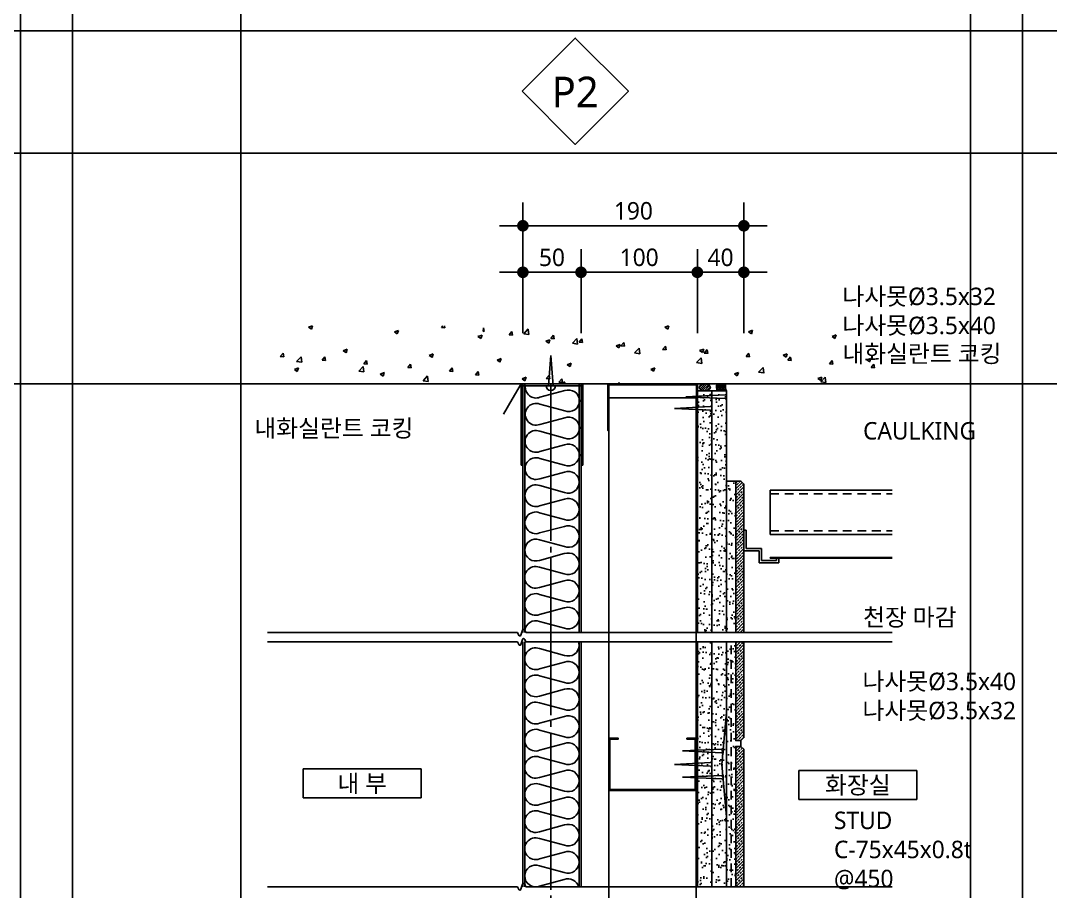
# Model space of a CAD drawing. Header units: millimetres. Extents: x 150 to 8166, y -2863 to -229.
# Drawn here: x 1090 to 1975, y -2289 to -1540 of the extents above; entities that cross this region are included whole.
import ezdxf
from ezdxf.enums import TextEntityAlignment as Align

# ---------------------------------------------------------------- set-up
doc = ezdxf.new("R2010")
doc.units = ezdxf.units.MM
doc.header["$LTSCALE"] = 5
doc.header["$MEASUREMENT"] = 0
doc.header["$PDMODE"] = 3
doc.header["$PDSIZE"] = 100
doc.linetypes.add('C301', pattern=[30, 27, -1, 1, -1])
doc.linetypes.add('HID', pattern=[2.5, 1.5, -1])
doc.layers.get('0').update_dxf_attribs({"linetype": 'CONTINUOUS'})
doc.layers.get('Defpoints').update_dxf_attribs({"color": 137, "linetype": 'CONTINUOUS'})
for name, color, linetype in [('01-CEN', 1, 'C301'), ('01CONC', 2, 'CONTINUOUS'), ('01HAT', 8, 'CONTINUOUS'), ('01TEX', 3, 'CONTINUOUS'), ('01단열재', 55, 'CONTINUOUS'), ('01석고보드', 73, 'CONTINUOUS'), ('01액체방수', 4, 'CONTINUOUS'), ('01외벽패널', 3, 'CONTINUOUS'), ('01하지철물', 8, 'CONTINUOUS'), ('02DIM', 7, 'CONTINUOUS'), ('03벽체부호', 6, 'CONTINUOUS'), ('2', 2, 'CONTINUOUS'), ('3', 3, 'CONTINUOUS'), ('5', 5, 'CONTINUOUS'), ('6', 6, 'CONTINUOUS'), ('7', 7, 'CONTINUOUS'), ('8', 8, 'CONTINUOUS'), ('SYM-LEAD', 6, 'CONTINUOUS'), ('TEXT', 3, 'CONTINUOUS'), ('TEXT-NOTE', 6, 'CONTINUOUS')]:
    doc.layers.add(name, color=color, linetype=linetype)
doc.layers.add('02Waste', color=171, linetype='CONTINUOUS', plot=False)
doc.styles.add('GAUN', font='malgun.ttf', dxfattribs={"height": 375})
doc.styles.add('맑은고딕', font='malgun.ttf')
doc.styles.add('스타일1', font='malgun.ttf')
doc.dimstyles.new('GAUN-10', dxfattribs={"dimscale": 10, "dimtxt": 1.5, "dimasz": 1, "dimexe": 2, "dimexo": 3, "dimgap": 0.5, "dimtad": 1, "dimdec": 0, "dimzin": 1, "dimdsep": 46, "dimlunit": 6, "dimtxsty": '맑은고딕', "dimblk": 'CJDOT', "dimcen": 0.09, "dimdle": 1, "dimclrd": 256, "dimclre": 256, "dimclrt": 3, "dimadec": 0, "dimazin": 0, "dimtfac": 1, "dimtdec": 0, "dimtix": 1, "dimtmove": 2, "dimatfit": 3, "dimldrblk": 'CJDOT', "dimfxl": 1, "dimtolj": 1, "dimtzin": 1, "dimarcsym": 0})
pattern_1 = [(45, (-606496.268, 143892.8404), (-2.65165043, 2.65165043), []), (45, (-606493.6163, 143892.8404), (-2.65165043, 2.65165043), [1.875, -0.9375])]

# ---------------------------------------------------------------- blocks, each defined once
blk = doc.blocks.new('CJDOT')
blk.add_line((-2, 0), (2, 0))
at = {"const_width": 0.5}
blk.add_lwpolyline([(-0.25, 0, 1), (0.25, 0, 1)], format="xyb", close=True, dxfattribs=at)
blk = doc.blocks.new('*D46')
at = {"layer": '02DIM', "lineweight": -2, "transparency": 16777216}
for p, q in [((1571.54, -1808.72), (1571.54, -1736.22)), ((1671.54, -1808.72), (1671.54, -1736.22)), ((1661.54, -1756.22), (1581.54, -1756.22))]:
    blk.add_line(p, q, dxfattribs=at)
at = {"layer": 'Defpoints', "color": 0, "transparency": 16777216}
for p in [(1571.54, -1756.22), (1571.54, -1838.72), (1671.54, -1838.72)]:
    blk.add_point(p, dxfattribs=at)
at = {"layer": '02DIM', "lineweight": -2, "transparency": 16777216, "xscale": 10, "yscale": 10, "zscale": 10, "rotation": 180}
blk.add_blockref('CJDOT', (1571.54, -1756.22), dxfattribs=at)
at = {"layer": '02DIM', "lineweight": -2, "transparency": 16777216, "xscale": 10, "yscale": 10, "zscale": 10}
blk.add_blockref('CJDOT', (1671.54, -1756.22), dxfattribs=at)
at = {"layer": '02DIM', "color": 3, "transparency": 16777216, "insert": (1621.54, -1743.43), "char_height": 15, "attachment_point": 5, "style": '맑은고딕'}
blk.add_mtext('\\A1;100', dxfattribs=at)
blk = doc.blocks.new('*D47')
at = {"layer": '02DIM', "lineweight": -2, "transparency": 16777216}
for p, q in [((1521.54, -1808.72), (1521.54, -1696.22)), ((1711.54, -1808.72), (1711.54, -1696.22)), ((1701.54, -1716.22), (1531.54, -1716.22))]:
    blk.add_line(p, q, dxfattribs=at)
at = {"layer": 'Defpoints', "color": 0, "transparency": 16777216}
for p in [(1521.54, -1716.22), (1521.54, -1838.72), (1711.54, -1838.72)]:
    blk.add_point(p, dxfattribs=at)
at = {"layer": '02DIM', "lineweight": -2, "transparency": 16777216, "xscale": 10, "yscale": 10, "zscale": 10, "rotation": 180}
blk.add_blockref('CJDOT', (1521.54, -1716.22), dxfattribs=at)
at = {"layer": '02DIM', "lineweight": -2, "transparency": 16777216, "xscale": 10, "yscale": 10, "zscale": 10}
blk.add_blockref('CJDOT', (1711.54, -1716.22), dxfattribs=at)
at = {"layer": '02DIM', "color": 3, "transparency": 16777216, "insert": (1616.54, -1703.43), "char_height": 15, "attachment_point": 5, "style": '맑은고딕'}
blk.add_mtext('\\A1;190', dxfattribs=at)
blk = doc.blocks.new('room-1')
at = {"layer": 'TEXT-NOTE', "color": 6}
for p, q in [((0, 5), (20.29, 5)), ((0, 0), (0, 5)), ((20.29, 5), (20.29, 0)), ((20.29, 0), (0, 0))]:
    blk.add_line(p, q, dxfattribs=at)
at = {"layer": 'TEXT-NOTE', "color": 3, "style": '스타일1'}
blk.add_attdef('실명', text='', height=3, dxfattribs=at).set_placement((10.15, 2.59), align=Align.MIDDLE)
blk = doc.blocks.new('*D48')
at = {"layer": '02DIM', "lineweight": -2, "transparency": 16777216}
for p, q in [((1521.54, -1808.72), (1521.54, -1736.22)), ((1571.54, -1808.72), (1571.54, -1736.22)), ((1531.54, -1756.22), (1561.54, -1756.22))]:
    blk.add_line(p, q, dxfattribs=at)
at = {"layer": 'Defpoints', "color": 0, "transparency": 16777216}
for p in [(1571.54, -1756.22), (1521.54, -1838.72), (1571.54, -1838.72)]:
    blk.add_point(p, dxfattribs=at)
at = {"layer": '02DIM', "lineweight": -2, "transparency": 16777216, "xscale": 10, "yscale": 10, "zscale": 10, "rotation": 180}
blk.add_blockref('CJDOT', (1521.54, -1756.22), dxfattribs=at)
at = {"layer": '02DIM', "lineweight": -2, "transparency": 16777216, "xscale": 10, "yscale": 10, "zscale": 10}
blk.add_blockref('CJDOT', (1571.54, -1756.22), dxfattribs=at)
at = {"layer": '02DIM', "color": 3, "transparency": 16777216, "insert": (1546.54, -1743.47), "char_height": 15, "attachment_point": 5, "style": '맑은고딕'}
blk.add_mtext('\\A1;50', dxfattribs=at)
blk = doc.blocks.new('*D49')
at = {"layer": '02DIM', "lineweight": -2, "transparency": 16777216}
for p, q in [((1671.54, -1808.72), (1671.54, -1736.22)), ((1711.54, -1808.72), (1711.54, -1736.22)), ((1701.54, -1756.22), (1681.54, -1756.22))]:
    blk.add_line(p, q, dxfattribs=at)
at = {"layer": 'Defpoints', "color": 0, "transparency": 16777216}
for p in [(1671.54, -1756.22), (1671.54, -1838.72), (1711.54, -1838.72)]:
    blk.add_point(p, dxfattribs=at)
at = {"layer": '02DIM', "lineweight": -2, "transparency": 16777216, "xscale": 10, "yscale": 10, "zscale": 10, "rotation": 180}
blk.add_blockref('CJDOT', (1671.54, -1756.22), dxfattribs=at)
at = {"layer": '02DIM', "lineweight": -2, "transparency": 16777216, "xscale": 10, "yscale": 10, "zscale": 10}
blk.add_blockref('CJDOT', (1711.54, -1756.22), dxfattribs=at)
at = {"layer": '02DIM', "color": 3, "transparency": 16777216, "insert": (1691.54, -1743.47), "char_height": 15, "attachment_point": 5, "style": '맑은고딕'}
blk.add_mtext('\\A1;40', dxfattribs=at)

msp = doc.modelspace()

# ---------------------------------------------------------------- hatches: boundary and pattern name
at = {"layer": '01HAT'}
h = msp.add_hatch(dxfattribs=at)
h.set_pattern_fill('AR-SAND', color=256, scale=5, style=0)
h.set_pattern_definition([(142.5, (30759.28, 8896.817), (0.3149668, 9.6341188), [0, -7.6, 0, -8.5, 0, -8.125]), (172.5, (30759.28, 8896.817), (-8.8488835, 14.1107303), [0, -4.1, 0, -6.85, 0, -2.625]), (212.5, (30765.43, 8896.817), (-15.5707093, 0.0282953), [0, -2.5, 0, -9, 0, -11.75]), (222.5, (30765.43, 8896.817), (-15.030633, 4.388378), [0, -1.25, 0, -5.9, 0, -6.75])])
h.paths.add_polyline_path([(1696.54, -2066.16), (1671.54, -2066.16), (1671.54, -1858.23), (1696.54, -1858.23)])
h = msp.add_hatch(dxfattribs=at)
h.set_pattern_fill('AR-SAND', color=256, scale=5, style=0)
h.set_pattern_definition([(37.5, (-594.382, -4285.403), (-0.314967, 9.634119), [0, -7.6, 0, -8.5, 0, -8.125]), (7.5, (-594.382, -4285.403), (8.848884, 14.11073), [0, -4.1, 0, -6.85, 0, -2.625]), (327.5, (-600.532, -4285.403), (15.57071, 0.028295), [0, -2.5, 0, -9, 0, -11.75]), (317.5, (-600.532, -4285.403), (15.030633, 4.38838), [0, -1.25, 0, -5.9, 0, -6.75])])
h.paths.add_polyline_path([(1696.54, -2284.75), (1704.53, -2284.74), (1704.53, -2163.96), (1709.03, -2163.96), (1709.03, -2158.96), (1704.53, -2158.96), (1704.53, -2074.21), (1696.54, -2074.21)])
h.paths.add_polyline_path([(1696.54, -2066.21), (1704.54, -2066.21), (1704.54, -1935.83), (1696.54, -1935.83)])
h = msp.add_hatch(dxfattribs=at)
h.set_pattern_fill('ANSI33', color=256, scale=15, style=0)
h.set_pattern_definition([(45, (-606496.257, 143842.884), (-2.65165043, 2.65165043), []), (45, (-606493.605, 143842.884), (-2.65165043, 2.65165043), [1.875, -0.9375])])
h.paths.add_polyline_path([(1704.54, -2066.2), (1711.54, -2066.2), (1711.54, -1938.33), (1709.04, -1935.83), (1704.54, -1935.83)])
h = msp.add_hatch(dxfattribs=at)
h.set_pattern_fill('AR-SAND', color=256, scale=5, style=0)
h.set_pattern_definition([(142.5, (30966.754, 7602.092), (0.3149668, 9.6341188), [0, -7.6, 0, -8.5, 0, -8.125]), (172.5, (30966.754, 7602.092), (-8.8488835, 14.1107303), [0, -4.1, 0, -6.85, 0, -2.625]), (212.5, (30972.904, 7602.092), (-15.5707093, 0.0282953), [0, -2.5, 0, -9, 0, -11.75]), (222.5, (30972.904, 7602.092), (-15.030633, 4.388378), [0, -1.25, 0, -5.9, 0, -6.75])])
h.paths.add_polyline_path([(1671.54, -2074.16), (1696.54, -2074.16), (1696.54, -2284.7), (1671.54, -2284.7)])
h = msp.add_hatch(dxfattribs=at)
h.set_pattern_fill('ANSI33', color=256, scale=15, style=0)
h.set_pattern_definition(pattern_1)
h.paths.add_polyline_path([(1704.53, -2158.96), (1709.03, -2158.96), (1711.53, -2156.46), (1711.53, -2074.23), (1704.53, -2074.23)])
h = msp.add_hatch(dxfattribs=at)
h.set_pattern_fill('ANSI33', color=256, scale=15, style=0)
h.set_pattern_definition(pattern_1)
h.paths.add_polyline_path([(1711.53, -2166.46), (1709.03, -2163.96), (1704.53, -2163.96), (1704.53, -2284.77), (1711.53, -2284.77)])
at = {"layer": '8'}
h = msp.add_hatch(dxfattribs=at)
h.set_pattern_fill('ANSI31', color=256, scale=10, style=0)
h.set_pattern_definition([(225, (29305.4512, -13331.5565), (0.883883476, -0.883883476), [])])
edge = h.paths.add_edge_path()
edge.add_ellipse((1678.01, -1855.23), major_axis=(-4.77, 0), ratio=0.629285, start_angle=0, end_angle=360)

# ---------------------------------------------------------------- linework, layer by layer
at = {"layer": '01-CEN'}
msp.add_line((1545.54, -1852.23), (1545.54, -2602.45), dxfattribs=at)
at = {"layer": '01CONC'}
msp.add_line((1839.04, -1852.23), (1302.04, -1852.23), dxfattribs=at)
at = {"layer": '01HAT'}
for p, q in [((1337.23, -1803.54), (1340.64, -1802.23)), ((1337.23, -1803.54), (1339.72, -1805.22)), ((1339.71, -1805.25), (1340.72, -1802.23)), ((1411.08, -1807.55), (1414.59, -1806.2)), ((1413.56, -1809.25), (1414.58, -1806.23)), ((1451.49, -1803.68), (1452.71, -1802.23)), ((1451.49, -1803.68), (1454.48, -1803.95)), ((1454.47, -1803.97), (1454.15, -1802.23)), ((1487.35, -1806.82), (1487.76, -1803.95)), ((1488.34, -1807.11), (1487.76, -1803.97)), ((1522.31, -1809.04), (1526.2, -1804.98)), ((1526.75, -1809.74), (1526.19, -1805)), ((1643.67, -1803.43), (1646.79, -1802.23)), ((1643.67, -1803.43), (1646.15, -1805.11)), ((1646.14, -1805.14), (1647.12, -1802.23)), ((1715.52, -1807.44), (1719.02, -1806.09)), ((1718, -1809.14), (1719.01, -1806.12)), ((1827.72, -1802.23), (1828.8, -1802.4)), ((1828.79, -1802.42), (1828.77, -1802.23)), ((1411.08, -1807.55), (1413.57, -1809.22)), ((1482.94, -1811.55), (1486.44, -1810.21)), ((1482.94, -1811.55), (1485.43, -1813.23)), ((1485.42, -1813.25), (1486.43, -1810.23)), ((1487.35, -1806.82), (1488.34, -1807.08)), ((1509.72, -1809.96), (1512.13, -1807.09)), ((1509.72, -1809.96), (1512.71, -1810.22)), ((1512.7, -1810.25), (1512.12, -1807.11)), ((1522.31, -1809.04), (1526.75, -1809.72)), ((1541.3, -1815.56), (1544.8, -1814.21)), ((1543.78, -1817.26), (1544.79, -1814.24)), ((1545.58, -1813.1), (1547.99, -1810.22)), ((1545.58, -1813.1), (1548.57, -1813.36)), ((1548.56, -1813.38), (1547.98, -1810.25)), ((1564.17, -1817.31), (1568.06, -1813.25)), ((1568.61, -1818.02), (1568.06, -1813.27)), ((1569.94, -1816.23), (1572.35, -1813.36)), ((1572.92, -1816.52), (1572.35, -1813.39)), ((1715.52, -1807.44), (1718.01, -1809.12)), ((1787.38, -1811.44), (1790.88, -1810.1)), ((1787.38, -1811.44), (1789.87, -1813.12)), ((1789.86, -1813.15), (1790.87, -1810.12)), ((1367.07, -1823.67), (1370.57, -1822.33)), ((1367.07, -1823.67), (1369.56, -1825.35)), ((1369.55, -1825.38), (1370.57, -1822.36)), ((1541.3, -1815.56), (1543.78, -1817.23)), ((1564.17, -1817.31), (1568.62, -1818)), ((1569.94, -1816.23), (1572.93, -1816.5)), ((1601.65, -1819.56), (1605.16, -1818.22)), ((1601.65, -1819.56), (1604.14, -1821.24)), ((1604.13, -1821.26), (1605.15, -1818.24)), ((1605.81, -1819.37), (1608.22, -1816.5)), ((1605.81, -1819.37), (1608.79, -1819.63)), ((1608.79, -1819.66), (1608.21, -1816.53)), ((1617.53, -1825.59), (1621.43, -1821.53)), ((1621.97, -1826.3), (1621.42, -1821.55)), ((1641.67, -1822.51), (1644.08, -1819.64)), ((1641.67, -1822.51), (1644.66, -1822.77)), ((1644.65, -1822.8), (1644.07, -1819.66)), ((1673.51, -1823.56), (1677.01, -1822.22)), ((1673.51, -1823.56), (1676, -1825.24)), ((1675.99, -1825.27), (1677, -1822.25)), ((1677.53, -1825.65), (1679.94, -1822.77)), ((1680.51, -1825.93), (1679.94, -1822.8)), ((1312.98, -1828.74), (1315.39, -1825.87)), ((1312.98, -1828.74), (1315.97, -1829)), ((1315.96, -1829.03), (1315.38, -1825.9)), ((1326.99, -1832.91), (1330.88, -1828.85)), ((1331.43, -1833.62), (1330.87, -1828.87)), ((1348.84, -1831.88), (1351.25, -1829.01)), ((1348.84, -1831.88), (1351.83, -1832.14)), ((1351.82, -1832.17), (1351.24, -1829.03)), ((1384.7, -1835.02), (1387.11, -1832.15)), ((1387.68, -1835.31), (1387.11, -1832.17)), ((1440.93, -1827.68), (1444.43, -1826.33)), ((1440.93, -1827.68), (1443.42, -1829.36)), ((1443.41, -1829.38), (1444.42, -1826.36)), ((1499.29, -1831.68), (1502.79, -1830.34)), ((1499.29, -1831.68), (1501.77, -1833.36)), ((1501.77, -1833.39), (1502.78, -1830.36)), ((1617.53, -1825.59), (1621.98, -1826.28)), ((1670.89, -1833.86), (1674.79, -1829.8)), ((1675.33, -1834.57), (1674.78, -1829.82)), ((1677.53, -1825.65), (1680.52, -1825.91)), ((1713.4, -1828.78), (1715.81, -1825.91)), ((1713.4, -1828.78), (1716.38, -1829.05)), ((1716.38, -1829.07), (1715.8, -1825.94)), ((1745.37, -1827.57), (1748.87, -1826.22)), ((1745.37, -1827.57), (1747.85, -1829.25)), ((1747.85, -1829.27), (1748.86, -1826.25)), ((1749.26, -1831.92), (1751.67, -1829.05)), ((1749.26, -1831.92), (1752.25, -1832.18)), ((1752.24, -1832.21), (1751.66, -1829.08)), ((1785.12, -1835.06), (1787.53, -1832.19)), ((1788.1, -1835.35), (1787.52, -1832.21)), ((1817.22, -1831.57), (1820.72, -1830.23)), ((1817.22, -1831.57), (1819.71, -1833.25)), ((1819.7, -1833.28), (1820.72, -1830.26)), ((1325.06, -1839.8), (1328.56, -1838.46)), ((1325.06, -1839.8), (1327.55, -1841.48)), ((1326.99, -1832.91), (1331.44, -1833.6)), ((1327.54, -1841.5), (1328.56, -1838.48)), ((1380.35, -1841.19), (1384.24, -1837.13)), ((1380.35, -1841.19), (1384.8, -1841.88)), ((1384.79, -1841.9), (1384.24, -1837.15)), ((1384.7, -1835.02), (1387.69, -1835.28)), ((1422.57, -1838.16), (1424.98, -1835.28)), ((1422.57, -1838.16), (1425.55, -1838.42)), ((1425.55, -1838.44), (1424.97, -1835.31)), ((1458.43, -1841.29), (1460.84, -1838.42)), ((1458.43, -1841.29), (1461.42, -1841.55)), ((1461.41, -1841.58), (1460.83, -1838.45)), ((1480.79, -1844.43), (1483.2, -1841.56)), ((1483.77, -1844.72), (1483.19, -1841.58)), ((1559.64, -1835.69), (1563.14, -1834.34)), ((1559.64, -1835.69), (1562.13, -1837.36)), ((1562.12, -1837.39), (1563.14, -1834.37)), ((1631.5, -1839.69), (1635, -1838.35)), ((1631.5, -1839.69), (1633.99, -1841.37)), ((1633.98, -1841.39), (1634.99, -1838.37)), ((1670.89, -1833.86), (1675.34, -1834.55)), ((1724.26, -1842.14), (1728.15, -1838.08)), ((1728.69, -1842.85), (1728.14, -1838.1)), ((1785.12, -1835.06), (1788.11, -1835.32)), ((1820.98, -1838.2), (1823.39, -1835.32)), ((1820.98, -1838.2), (1823.97, -1838.46)), ((1823.97, -1838.48), (1823.39, -1835.35)), ((1398.92, -1843.8), (1402.42, -1842.46)), ((1398.92, -1843.8), (1401.41, -1845.48)), ((1401.4, -1845.51), (1402.41, -1842.49)), ((1435.71, -1849.47), (1439.61, -1845.41)), ((1435.71, -1849.47), (1440.16, -1850.15)), ((1440.15, -1850.17), (1439.6, -1845.43)), ((1480.79, -1844.43), (1483.78, -1844.69)), ((1520.78, -1847.81), (1524.28, -1846.46)), ((1520.78, -1847.81), (1523.26, -1849.49)), ((1523.25, -1849.51), (1524.27, -1846.49)), ((1541.65, -1847.57), (1544.07, -1844.7)), ((1541.65, -1847.57), (1544.64, -1847.83)), ((1544.64, -1847.86), (1544.06, -1844.72)), ((1552.52, -1850.71), (1554.93, -1847.83)), ((1554.13, -1851.81), (1557.63, -1850.47)), ((1555.5, -1850.99), (1554.92, -1847.86)), ((1557.04, -1852.23), (1557.63, -1850.5)), ((1703.36, -1843.7), (1706.86, -1842.35)), ((1703.36, -1843.7), (1705.84, -1845.37)), ((1705.84, -1845.4), (1706.85, -1842.38)), ((1724.26, -1842.14), (1728.7, -1842.83)), ((1775.21, -1847.7), (1778.71, -1846.36)), ((1775.21, -1847.7), (1777.7, -1849.38)), ((1777.62, -1850.41), (1781.51, -1846.36)), ((1777.62, -1850.41), (1782.06, -1851.1)), ((1777.69, -1849.4), (1778.71, -1846.38)), ((1782.06, -1851.12), (1781.5, -1846.38)), ((1552.52, -1850.71), (1555.51, -1850.97)), ((1554.13, -1851.81), (1554.75, -1852.23)), ((1603.23, -1852.23), (1604.29, -1850.97)), ((1604.51, -1852.23), (1604.28, -1851))]:
    msp.add_line(p, q, dxfattribs=at)
at = {"layer": '01단열재', "ltscale": 0.0009}
for points in [[(1523.66, -1853.83, 0.565083), (1536.21, -1863.75), (1557.61, -1858.03, -0.524856), (1570.23, -1866.8, -0.524856), (1557.55, -1875.49), (1536.19, -1869.63, 1.449198), (1536.14, -1887.09), (1557.53, -1881.37, -0.524856), (1570.16, -1890.14, -0.524856), (1557.48, -1898.83), (1536.12, -1892.97, 1.449198), (1536.06, -1910.43), (1557.46, -1904.71, -0.524856), (1570.08, -1913.48, -0.524856), (1557.4, -1922.17), (1536.05, -1916.31, 1.449198), (1535.99, -1933.77), (1557.39, -1928.05, -0.524856), (1570.01, -1936.82, -0.524856), (1557.33, -1945.5), (1535.97, -1939.65, 1.449198), (1535.92, -1957.11), (1557.31, -1951.39, -0.524856), (1569.93, -1960.15, -0.524856), (1557.26, -1968.84), (1535.9, -1962.99, 1.449198), (1535.84, -1980.44), (1557.24, -1974.72, -0.524856), (1569.86, -1983.49, -0.524856), (1557.18, -1992.18), (1535.82, -1986.33, 0.525941), (1523.15, -1995.04, 0.531935), (1535.79, -2003.98), (1557.17, -1998.19, -0.524856), (1569.82, -2006.92, -0.524856), (1557.17, -2015.65), (1535.79, -2009.86, 1.449198), (1535.79, -2027.32), (1557.17, -2021.53, -0.524856), (1569.82, -2030.26, -0.524856), (1557.17, -2038.99), (1535.79, -2033.2, 1.449198), (1535.79, -2050.65), (1557.17, -2044.87, -0.013513), (1557.64, -2044.7, -0.501573), (1569.84, -2053.6, -0.524856), (1557.19, -2062.33), (1535.81, -2056.54, 0.488466), (1523.23, -2064.18)], [(1569.42, -2074.16, -0.075675), (1569.84, -2076.94, -0.524856), (1557.19, -2085.66), (1535.81, -2079.87, 1.449198), (1535.81, -2097.33), (1557.19, -2091.55, -0.524856), (1569.84, -2100.27, -0.524856), (1557.19, -2109), (1535.81, -2103.21, 1.449198), (1535.81, -2120.67), (1557.19, -2114.88, -0.524856), (1569.84, -2123.61, -0.524856), (1557.19, -2132.34), (1535.81, -2126.55, 1.449198), (1535.81, -2144.01), (1557.18, -2138.22, -0.524856), (1569.83, -2146.95, -0.524856), (1557.18, -2155.68), (1535.81, -2149.89, 1.449198), (1535.8, -2167.35), (1557.18, -2161.56, -0.524856), (1569.83, -2170.29, -0.524856), (1557.18, -2179.02), (1535.8, -2173.23, 1.449198), (1535.8, -2190.68), (1557.18, -2184.9, -0.524856), (1569.83, -2193.63, -0.524856), (1557.18, -2202.36), (1535.8, -2196.57, 1.449198), (1535.8, -2214.02), (1557.18, -2208.24, -0.524856), (1569.83, -2216.97, -0.524856), (1557.18, -2225.69), (1535.8, -2219.9, 1.449198), (1535.8, -2237.36), (1557.18, -2231.58, -0.524856), (1569.83, -2240.3, -0.524856), (1557.18, -2249.03), (1535.8, -2243.24, 1.449198), (1535.8, -2260.7), (1557.18, -2254.91, -0.524856), (1569.82, -2263.64, -0.524856), (1557.17, -2272.37), (1535.8, -2266.58, 0.525941), (1523.15, -2275.34, 0.531935), (1535.79, -2284.27), (1557.17, -2278.49, -0.440593), (1569.47, -2284.7)]]:
    msp.add_lwpolyline(points, format="xyb", dxfattribs=at)
at = {"layer": '01석고보드'}
for p, q in [((1671.54, -1852.23), (1671.54, -2066.16)), ((1696.54, -1858.23), (1671.54, -1858.23)), ((1684.04, -1858.23), (1684.04, -2066.16)), ((1696.54, -1858.23), (1696.54, -2066.16)), ((1671.54, -2074.16), (1671.54, -2284.7)), ((1684.04, -2074.16), (1684.04, -2284.7)), ((1696.54, -2074.16), (1696.54, -2284.7)), ((1692.54, -2179.43), (1696.54, -2134.43)), ((1692.54, -2179.43), (1696.54, -2224.43))]:
    msp.add_line(p, q, dxfattribs=at)
at = {"layer": '01액체방수', "linetype": 'HID'}
msp.add_line((1700.53, -2284.74), (1700.53, -2074.2), dxfattribs=at)
at = {"layer": '01외벽패널'}
for p, q in [((1521.54, -1852.23), (1521.54, -2066.16)), ((1523.14, -1852.23), (1523.14, -2066.16)), ((1569.94, -1852.23), (1569.94, -2066.16)), ((1571.54, -1852.23), (1571.54, -2066.16)), ((1521.54, -2074.16), (1521.54, -2284.7)), ((1523.14, -2074.16), (1523.14, -2284.7)), ((1569.94, -2074.16), (1569.94, -2284.7)), ((1571.54, -2074.16), (1571.54, -2284.7))]:
    msp.add_line(p, q, dxfattribs=at)
at = {"layer": '01하지철물', "color": 4}
for p, q in [((1519.94, -1922.23), (1519.94, -1852.23)), ((1519.94, -1852.23), (1573.14, -1852.23)), ((1571.54, -1853.83), (1521.54, -1853.83)), ((1521.54, -1853.83), (1521.54, -1922.23)), ((1571.54, -1922.23), (1571.54, -1853.83)), ((1573.14, -1852.23), (1573.14, -1922.23)), ((1661.54, -1863.25), (1695.41, -1861.69)), ((1695.41, -1864.81), (1661.54, -1863.25)), ((1695.41, -1861.69), (1695.41, -1861.5)), ((1695.41, -1861.5), (1696.54, -1861.5)), ((1695.41, -1865), (1695.41, -1864.81)), ((1696.54, -1865), (1695.41, -1865)), ((1696.54, -1861.5), (1696.54, -1865)), ((1682.91, -1871.69), (1652.04, -1873.25)), ((1652.04, -1873.25), (1682.91, -1874.81)), ((1682.91, -1871.5), (1682.91, -1871.69)), ((1684.04, -1871.5), (1682.91, -1871.5)), ((1682.91, -1874.81), (1682.91, -1875)), ((1682.91, -1875), (1684.04, -1875)), ((1684.04, -1875), (1684.04, -1871.5)), ((1521.54, -1922.23), (1519.94, -1922.23)), ((1573.14, -1922.23), (1571.54, -1922.23)), ((1692.59, -2166.37), (1658.72, -2167.93)), ((1658.72, -2167.93), (1692.59, -2169.49)), ((1693.72, -2166.18), (1692.59, -2166.18)), ((1692.59, -2166.18), (1692.59, -2166.37)), ((1693.72, -2169.68), (1693.72, -2166.18)), ((1682.91, -2177.87), (1652.04, -2179.43)), ((1682.91, -2177.68), (1682.91, -2177.87)), ((1684.04, -2177.68), (1682.91, -2177.68)), ((1684.04, -2181.18), (1684.04, -2177.68)), ((1692.59, -2169.49), (1692.59, -2169.68)), ((1692.59, -2169.68), (1693.72, -2169.68)), ((1652.04, -2179.43), (1682.91, -2180.99)), ((1682.91, -2180.99), (1682.91, -2181.18)), ((1682.91, -2181.18), (1684.04, -2181.18)), ((1692.59, -2188.87), (1658.72, -2190.43)), ((1658.72, -2190.43), (1692.59, -2191.99)), ((1692.59, -2188.68), (1692.59, -2188.87)), ((1693.72, -2188.68), (1692.59, -2188.68)), ((1692.59, -2191.99), (1692.59, -2192.18)), ((1692.59, -2192.18), (1693.72, -2192.18)), ((1693.72, -2192.18), (1693.72, -2188.68))]:
    msp.add_line(p, q, dxfattribs=at)
at = {"layer": '01하지철물'}
for p, q in [((1594.54, -1864.23), (1670.74, -1864.23)), ((1595.54, -2445.23), (1595.54, -1864.23)), ((1670.54, -2445.23), (1670.54, -1864.23))]:
    msp.add_line(p, q, dxfattribs=at)
at = {"layer": '01하지철물', "color": 4}
for points in [[(1671.54, -1852.23), (1671.54, -1892.23), (1670.74, -1892.23), (1670.74, -1853.03), (1595.34, -1853.03), (1595.34, -1892.23), (1594.54, -1892.23), (1594.54, -1852.23)], [(1662.54, -2157.73), (1662.54, -2156.93), (1670.54, -2156.93), (1670.54, -2201.93), (1595.54, -2201.93), (1595.54, -2156.93), (1603.54, -2156.93), (1603.54, -2157.73), (1596.34, -2157.73), (1596.34, -2201.13), (1669.74, -2201.13), (1669.74, -2157.73)]]:
    msp.add_lwpolyline(points, close=True, dxfattribs=at)
at = {"layer": '02DIM'}
msp.add_line((1571.54, -1808.72), (1571.54, -1736.22), dxfattribs=at)
at = {"layer": '02Waste', "ltscale": 0.1}
for p, q in [((1089.66, -228.69), (1089.66, -2862.5)), ((1279.04, -228.69), (1279.04, -2862.5)), ((1906.54, -228.69), (1906.54, -2862.5)), ((317.47, -1852.23), (3585, -1852.23))]:
    msp.add_line(p, q, dxfattribs=at)
at = {"layer": '03벽체부호'}
msp.add_lwpolyline([(1520.8, -1600.53), (1566.54, -1646.28), (1612.29, -1600.53), (1566.54, -1554.78)], close=True, dxfattribs=at)
at = {"layer": '2'}
for p, q in [((1543.54, -1853.83), (1545.54, -1827.73)), ((1545.54, -1827.73), (1547.55, -1853.83)), ((1549.56, -1853.83), (1541.53, -1853.83))]:
    msp.add_line(p, q, dxfattribs=at)
msp.add_arc((1545.54, -1853.83), 4.02, 180, 0, dxfattribs=at)
at = {"layer": '3'}
for p, q in [((1134.35, -2862.5), (1134.35, -228.69)), ((1951.24, -2862.5), (1951.24, -228.69)), ((150, -1548.69), (3585, -1548.69)), ((150, -1653.69), (3585, -1653.69))]:
    msp.add_line(p, q, dxfattribs=at)
at = {"layer": '5'}
for p, q in [((1302.04, -2066.16), (1516.85, -2066.16)), ((1516.85, -2066.16), (1518, -2068.47)), ((1519.84, -2068.32), (1521.25, -2064)), ((1523.13, -2063.94), (1524.03, -2066.16)), ((1523.13, -2071.94), (1524.03, -2074.16)), ((1524.03, -2066.16), (1839.04, -2066.16)), ((1302.04, -2074.16), (1516.85, -2074.16)), ((1516.85, -2074.16), (1518, -2076.47)), ((1519.84, -2076.32), (1521.25, -2072)), ((1524.03, -2074.16), (1839.04, -2074.16)), ((1519.84, -2286.85), (1521.25, -2282.54)), ((1523.13, -2282.48), (1524.03, -2284.7)), ((1302.04, -2284.7), (1516.85, -2284.7)), ((1516.85, -2284.7), (1518, -2287)), ((1524.03, -2284.7), (1839.04, -2284.7))]:
    msp.add_line(p, q, dxfattribs=at)
for centre, start, end in [((1518.89, -2068.01), 207.2413, 341.97211), ((1522.2, -2064.31), 21.62976, 161.97211), ((1522.2, -2072.31), 21.62976, 161.97211), ((1518.89, -2076.01), 207.2413, 341.97211), ((1522.2, -2282.85), 21.62976, 161.97211), ((1518.89, -2286.54), 207.2413, 341.97211)]:
    msp.add_arc(centre, 1, start, end, dxfattribs=at)
at = {"layer": '6'}
msp.add_line((1709.03, -2158.96), (1709.03, -2163.96), dxfattribs=at)
for points in [[(1711.54, -2066.2), (1711.54, -1938.33), (1709.04, -1935.83), (1704.54, -1935.83), (1704.54, -2066.2)], [(1711.53, -2074.2), (1711.53, -2156.46), (1709.03, -2158.96), (1704.53, -2158.96), (1704.53, -2074.2)], [(1711.53, -2284.74), (1711.53, -2166.46), (1709.03, -2163.96), (1704.53, -2163.96), (1704.53, -2284.74)]]:
    msp.add_lwpolyline(points, dxfattribs=at)
at = {"layer": '7'}
msp.add_line((1704.54, -1935.83), (1696.54, -1935.83), dxfattribs=at)
at = {"layer": '8'}
for p, q in [((1734.17, -1943.63), (1839.04, -1943.63)), ((1734.17, -1981.63), (1734.17, -1943.63)), ((1711.54, -1977.94), (1713.54, -1977.94)), ((1713.54, -1993.87), (1713.54, -1977.94)), ((1734.17, -1981.63), (1839.04, -1981.63)), ((1711.54, -1995.87), (1724.58, -1995.87)), ((1713.54, -1993.87), (1726.59, -1993.87)), ((1724.58, -2006.23), (1724.58, -1995.87)), ((1726.59, -2004.23), (1726.59, -1993.87)), ((1724.58, -2006.23), (1741.54, -2006.23)), ((1726.59, -2004.23), (1739.54, -2004.23)), ((1734.17, -2001.63), (1839.04, -2001.63)), ((1734.17, -2002.23), (1734.17, -2001.63)), ((1739.54, -2002.23), (1739.54, -2004.23)), ((1741.54, -2002.23), (1741.54, -2006.23))]:
    msp.add_line(p, q, dxfattribs=at)
at = {"layer": '8', "linetype": 'HID'}
for p, q in [((1734.17, -1946.63), (1839.04, -1946.63)), ((1734.17, -1978.63), (1839.04, -1978.63))]:
    msp.add_line(p, q, dxfattribs=at)
at = {"layer": '8'}
msp.add_lwpolyline([(1734.17, -2002.23), (1839.04, -2002.23)], dxfattribs=at)
msp.add_ellipse((1678.01, -1855.23), major_axis=(-4.77, 0), ratio=0.629285, dxfattribs=at)
at = {"layer": '8', "extrusion": (0, 0, -1)}
for centre in [(1690.34, -1854.81), (1691.63, -1854.81), (1692.91, -1854.81), (1694.2, -1854.81), (1695.49, -1854.81), (1696.77, -1854.81), (1698.06, -1854.81)]:
    msp.add_ellipse(centre, major_axis=(0, 4.33), ratio=0.567504, start_param=3.80344, end_param=5.350072, dxfattribs=at)
at = {"layer": 'SYM-LEAD'}
for p, q in [((1519.94, -1852.23), (1512.44, -1865.22)), ((1512.44, -1865.22), (1504.95, -1878.21))]:
    msp.add_line(p, q, dxfattribs=at)
for points in [[(1662.05, -1872.75, 0, 5, 0), (1672.66, -1862.14, 0, 0, 0), (1758.54, -1776.25, 0, 0, 0), (1796.23, -1776.25, 0, 0, 0)], [(1696.54, -1863.25, 0, 5, 0), (1707.15, -1852.64, 0, 0, 0), (1758.54, -1801.25, 0, 0, 0), (1796.23, -1801.25, 0, 0, 0)], [(1519.94, -1852.23, 0, 5, 0), (1512.44, -1865.22, 0, 0, 0), (1497.96, -1890.31, 0, 0, 0), (1427.44, -1890.31, 0, 0, 0)], [(1573.51, -1852.23, 0, 5, 0), (1566.01, -1865.22, 0, 0, 0), (1551.53, -1890.31, 0, 0, 0), (1481.01, -1890.31, 0, 0, 0)], [(1696.31, -1854.46, 0, 5, 0), (1703.81, -1867.45, 0, 0, 0), (1718.3, -1892.54, 0, 0, 0), (1814.04, -1892.54, 0, 0, 0)], [(1789.04, -2002.2, 0, 5, 0), (1789.04, -2017.2, 0, 0, 0), (1789.04, -2052.2, 0, 0, 0), (1814.04, -2052.2, 0, 0, 0)], [(1671.17, -2167.3, 0, 5, 0), (1681.77, -2156.7, 0, 0, 0), (1731.04, -2107.43, 0, 0, 0), (1814.04, -2107.43, 0, 0, 0)], [(1684.04, -2179.43, 0, 5, 0), (1694.65, -2168.82, 0, 0, 0), (1731.04, -2132.43, 0, 0, 0), (1814.04, -2132.43, 0, 0, 0)], [(1621.54, -2201.93, 0, 5, 0), (1621.54, -2216.93, 0, 0, 0), (1621.54, -2226.93, 0, 0, 0), (1789.04, -2226.93, 0, 0, 0)]]:
    msp.add_lwpolyline(points, format="xyseb", dxfattribs=at)

# ---------------------------------------------------------------- block references
at = {"layer": 'TEXT'}
ref = msp.add_blockref('room-1', (1332.62, -2208.26), dxfattribs=dict(at, xscale=5.000000000004174, yscale=5.000000000004174, zscale=5.000000000004174))
ref.add_attrib('실명', '내 부', dxfattribs={"layer": 'TEXT-NOTE', "color": 3, "height": 15, "style": '스타일1'}).set_placement((1383.36, -2195.76), align=Align.MIDDLE)
ref = msp.add_blockref('room-1', (1758.76, -2209.58), dxfattribs=dict(at, xscale=5.000000000004174, yscale=5.000000000004174, zscale=5.000000000004174))
ref.add_attrib('실명', '화장실', dxfattribs={"layer": 'TEXT-NOTE', "color": 3, "height": 15, "style": '스타일1'}).set_placement((1809.5, -2197.08), align=Align.MIDDLE)

# ---------------------------------------------------------------- texts
at = {"layer": '01TEX', "color": 3, "style": '스타일1'}
msp.add_text('나사못%%c3.5x40', height=15, dxfattribs=at).set_placement((1813.54, -2108.1), align=Align.MIDDLE_LEFT)
at = {"layer": '03벽체부호', "color": 2, "style": 'GAUN'}
msp.add_text('P2', height=26.4, dxfattribs=at).set_placement((1566.54, -1601.19), align=Align.MIDDLE_CENTER)
at = {"layer": 'TEXT', "style": '스타일1'}
for s, p in [('나사못%%c3.5x32', (1796.23, -1776.92)), ('나사못%%c3.5x40', (1796.23, -1801.92)), ('내화실란트 코킹', (1796.23, -1826.25)), ('CAULKING', (1814.04, -1892.54)), ('천장 마감', (1814.04, -2052.87)), ('나사못%%c3.5x32', (1813.54, -2133.1)), ('STUD', (1789.04, -2227.59)), ('C-75x45x0.8t', (1789.04, -2252.59)), ('@450', (1789.04, -2277.59))]:
    msp.add_text(s, height=15, dxfattribs=at).set_placement(p, align=Align.MIDDLE_LEFT)
msp.add_text('내화실란트 코킹', height=15, dxfattribs=at).set_placement((1427.44, -1890.31), align=Align.MIDDLE_RIGHT)

# ---------------------------------------------------------------- dimensions: what is measured, and where the dimension line sits
at = {"layer": '02DIM'}
for base, p1, p2, angle, picture, middle in [((1521.54, -1716.22), (1711.54, -1838.72), (1521.54, -1838.72), 180, '*D47', (1616.54, -1703.43)), ((1571.54, -1756.22), (1521.54, -1838.72), (1571.54, -1838.72), 0, '*D48', (1546.54, -1743.47)), ((1571.54, -1756.22), (1671.54, -1838.72), (1571.54, -1838.72), 180, '*D46', (1621.54, -1743.43)), ((1671.54, -1756.22), (1711.54, -1838.72), (1671.54, -1838.72), 180, '*D49', (1691.54, -1743.47))]:
    dim = msp.add_linear_dim(base=base, p1=p1, p2=p2, angle=angle, dimstyle='GAUN-10', dxfattribs=at)
    dim.commit()
    dim.dimension.update_dxf_attribs({"geometry": picture, "text_midpoint": middle})

doc.saveas('drawing.dxf')
